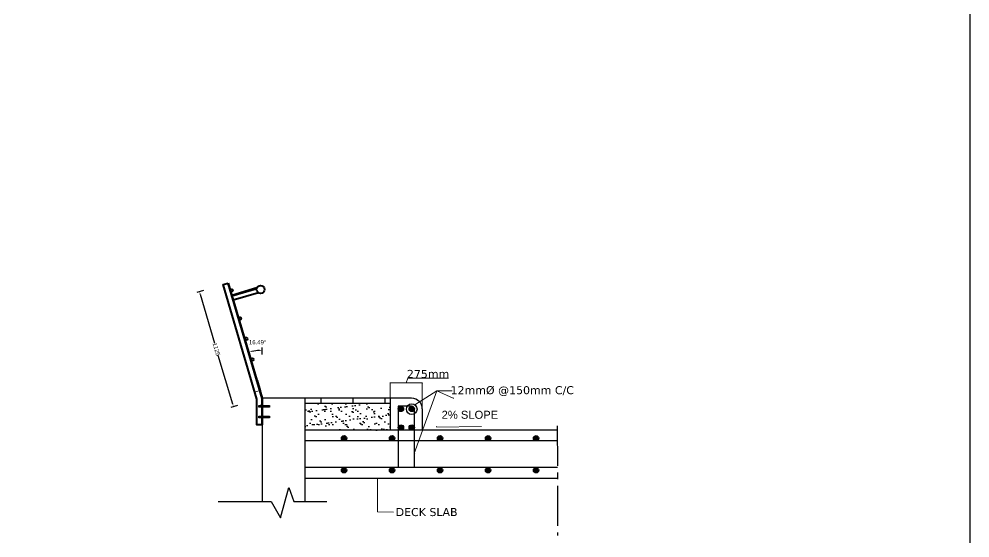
# Model space of a CAD drawing. Header units: millimetres. Extents: x 1231188 to 3899118, y -5478610 to -489530.
# Drawn here: x 3852780 to 3861692, y -2785892 to -2781032 of the extents above; entities that cross this region are included whole.
import ezdxf

# ---------------------------------------------------------------- set-up
doc = ezdxf.new("R2010")
doc.units = ezdxf.units.MM
doc.header["$LTSCALE"] = 25
doc.header["$MEASUREMENT"] = 0
doc.header["$PDMODE"] = 3
doc.linetypes.add('CENTER2', pattern=[1.125, 0.75, -0.125, 0.125, -0.125])
doc.layers.get('0').update_dxf_attribs({"lineweight": 13})
doc.layers.get('Defpoints').update_dxf_attribs({"color": 230, "lineweight": 9})
for name, color, linetype, lineweight in [('COLUMN', 1, 'Continuous', 25), ('Outline', 191, 'Continuous', 40), ('Steel', 32, 'Continuous', 30), ('text', 7, 'Continuous', 18)]:
    doc.layers.add(name, color=color, linetype=linetype, lineweight=lineweight)
doc.layers.add('Rainforcement', color=10, linetype='Continuous')
doc.styles.add('ARIAL', font='arial.ttf', dxfattribs={"height": 400})
doc.styles.get("Standard").update_dxf_attribs({"font": 'swissl.ttf'})
doc.styles.add('swis lt cn bt', font='verdana.ttf')
doc.dimstyles.new('DIM01', dxfattribs={"dimtxt": 40, "dimasz": 25, "dimexe": 25, "dimexo": 25, "dimgap": 5, "dimtad": 0, "dimdec": 4, "dimdsep": 46, "dimtxsty": 'Standard', "dimcen": 10, "dimazin": 2, "dimtfac": 1, "dimtdec": 4, "dimtofl": 0, "dimtmove": 1, "dimatfit": 3, "dimfxl": 40, "dimfxlon": 1, "dimtolj": 1, "dimtzin": 0, "dimarcsym": 0})
doc.dimstyles.new('meter', dxfattribs={"dimtxt": 150, "dimasz": 5, "dimexe": 3, "dimexo": 4, "dimgap": 1, "dimtad": 1, "dimdec": 0, "dimzin": 0, "dimdsep": 46, "dimtxsty": 'swis lt cn bt', "dimblk": 'OBLIQUE', "dimcen": 3, "dimdle": 3, "dimclrd": 8, "dimclre": 8, "dimclrt": 7, "dimadec": 0, "dimazin": 0, "dimtfac": 1, "dimtdec": 0, "dimtofl": 0, "dimtmove": 1, "dimatfit": 2, "dimldrblk": 'OBLIQUE', "dimfxl": 1, "dimtolj": 1, "dimtzin": 0, "dimlwd": 9, "dimlwe": 9, "dimarcsym": 0})

# ---------------------------------------------------------------- blocks, each defined once
blk = doc.blocks.new('_Oblique')
at = {"color": 0, "linetype": 'ByBlock', "lineweight": -2}
blk.add_line((-0.5, -0.5), (0.5, 0.5), dxfattribs=at)
blk = doc.blocks.new('*D680')
at = {"layer": 'Defpoints', "color": 0, "lineweight": -2, "ltscale": 100, "transparency": 16777216}
for p in [(3856559.2, -2784439.8), (3856259.2, -2784583.3), (3856559.2, -2784883.3)]:
    blk.add_point(p, dxfattribs=at)
at = {"layer": 'text', "color": 8, "lineweight": 9, "ltscale": 100, "transparency": 16777216}
for p, q in [((3856256.2, -2784439.8), (3856562.2, -2784439.8)), ((3856259.2, -2784579.3), (3856259.2, -2784436.8)), ((3856409.2, -2784439.8), (3856422.3, -2784396.3)), ((3856422.3, -2784396.3), (3856804.7, -2784396.3)), ((3856559.2, -2784879.3), (3856559.2, -2784436.8))]:
    blk.add_line(p, q, dxfattribs=at)
at = {"layer": 'text', "color": 8, "lineweight": 9, "ltscale": 100, "transparency": 16777216, "xscale": 5, "yscale": 5, "zscale": 5, "rotation": 180}
blk.add_blockref('_Oblique', (3856259.2, -2784439.8), dxfattribs=at)
at = {"layer": 'text', "color": 8, "lineweight": 9, "ltscale": 100, "transparency": 16777216, "xscale": 5, "yscale": 5, "zscale": 5}
blk.add_blockref('_Oblique', (3856559.2, -2784439.8), dxfattribs=at)
at = {"layer": 'text', "color": 7, "lineweight": -2, "ltscale": 100, "transparency": 16777216, "insert": (3856613.5, -2784356.2), "char_height": 150, "attachment_point": 5, "style": 'swis lt cn bt'}
blk.add_mtext('\\A1;{\\H0.5x;275mm}', dxfattribs=at)
blk = doc.blocks.new('R_275')
at = {"layer": 'Outline'}
for p, q in [((6871.4, 1141.9), (7118.5, 1141.9)), ((6871.4, 1091.9), (6871.4, 1141.9)), ((6871.4, 1135.9), (7114.1, 1135.9)), ((7118.5, 1091.9), (6871.4, 1091.9))]:
    blk.add_line(p, q, dxfattribs=at)
blk.add_circle((7146.4, 1116.9), 37.5, dxfattribs=at)
blk = doc.blocks.new('*D681')
at = {"layer": 'Defpoints', "color": 0, "lineweight": -2, "transparency": 16777216}
for p in [(3854977.6, -2784142.1), (3855015.3, -2784413.8), (3855043.7, -2784509.6), (3855059.2, -2784590.5), (3855059.2, -2784833.3)]:
    blk.add_point(p, dxfattribs=at)
at = {"layer": 'text', "color": 0, "lineweight": -2, "transparency": 16777216}
for p, q in [((3854949.1, -2784190.2), (3854930.7, -2784127.9)), ((3855059.2, -2784174.3), (3855059.2, -2784109.3))]:
    blk.add_line(p, q, dxfattribs=at)
blk.add_arc((3855059.2, -2784562.1), 427.9, 93.34831, 103.14169, dxfattribs=at)
for points in [[(3854963, -2784149.5), (3854960.9, -2784141.5), (3854937.8, -2784151.9)], [(3855034.1, -2784130.8), (3855034.4, -2784139.2), (3855059.2, -2784134.3)]]:
    blk.add_solid(points, dxfattribs=at)
at = {"layer": 'text', "color": 0, "transparency": 16777216, "insert": (3855015.8, -2784059), "char_height": 40, "attachment_point": 5}
blk.add_mtext('\\A1;16.49°', dxfattribs=at)
blk = doc.blocks.new('*D679')
at = {"layer": 'Defpoints', "color": 0, "lineweight": -2, "transparency": 16777216}
for p in [(3854739.9, -2783504.5), (3854789.8, -2784663), (3855059.2, -2784583.3)]:
    blk.add_point(p, dxfattribs=at)
at = {"layer": 'text', "color": 0, "lineweight": -2, "transparency": 16777216}
for p, q in [((3854508.8, -2783572.9), (3854446.5, -2783591.4)), ((3854477.6, -2783608.3), (3854613, -2784065.8)), ((3854782.7, -2784639.1), (3854647.3, -2784181.5)), ((3854828.2, -2784651.7), (3854765.8, -2784670.1))]:
    blk.add_line(p, q, dxfattribs=at)
for points in [[(3854481.6, -2783607.1), (3854473.6, -2783609.5), (3854470.5, -2783584.3)], [(3854786.7, -2784637.9), (3854778.7, -2784640.2), (3854789.8, -2784663)]]:
    blk.add_solid(points, dxfattribs=at)
at = {"layer": 'text', "color": 0, "transparency": 16777216, "insert": (3854630.1, -2784123.7), "char_height": 40, "attachment_point": 5, "rotation": 286.49}
blk.add_mtext('\\A1;1125', dxfattribs=at)

msp = doc.modelspace()

# ---------------------------------------------------------------- hatches: boundary and pattern name
at = {"lineweight": -2, "ltscale": 100}
h = msp.add_hatch(dxfattribs=at)
h.set_pattern_fill('AR-SAND', color=256, scale=50, style=0)
h.set_pattern_definition([(37.5, (960416.196, -1172982.804), (-3.1496679, 96.3411885), [0, -76, 0, -85, 0, -81.25]), (7.5, (960416.2, -1172982.8), (88.4888353, 141.1073033), [0, -41, 0, -68.5, 0, -26.25]), (327.5, (960354.7, -1172982.8), (155.707093, 0.2829527), [0, -25, 0, -90, 0, -117.5]), (317.5, (960354.7, -1172982.8), (150.30633, 43.883778), [0, -12.5, 0, -59, 0, -67.5])])
h.paths.add_polyline_path([(3856259.22114, -2784883.2721), (3856259.22114, -2784633.2721), (3855459.22114, -2784633.2721), (3855459.22114, -2784883.2721)])
at = {"layer": 'Rainforcement', "lineweight": -2, "ltscale": 100}
for points in [[(3856333.56075, -2784683.72685, 1), (3856383.56075, -2784683.72685, 1)], [(3856435.16104, -2784683.72685, 1), (3856485.16104, -2784683.72685, 1)], [(3856333.56075, -2784857.51245, 1), (3856383.56075, -2784857.51245, 1)], [(3856435.16104, -2784857.51245, 1), (3856485.16104, -2784857.51245, 1)], [(3855800.57635, -2784958.2721, 1), (3855850.57635, -2784958.2721, 1)], [(3856250.57635, -2784958.2721, 1), (3856300.57635, -2784958.2721, 1)], [(3856700.57635, -2784958.2721, 1), (3856750.57635, -2784958.2721, 1)], [(3857150.57635, -2784958.2721, 1), (3857200.57635, -2784958.2721, 1)], [(3857600.57635, -2784958.2721, 1), (3857650.57635, -2784958.2721, 1)], [(3855800.57635, -2785258.2721, 1), (3855850.57635, -2785258.2721, 1)], [(3856250.57635, -2785258.2721, 1), (3856300.57635, -2785258.2721, 1)], [(3856700.57635, -2785258.2721, 1), (3856750.57635, -2785258.2721, 1)], [(3857150.57635, -2785258.2721, 1), (3857200.57635, -2785258.2721, 1)], [(3857600.57635, -2785258.2721, 1), (3857650.57635, -2785258.2721, 1)]]:
    msp.add_hatch(color=256, dxfattribs=at).paths.add_polyline_path(points)
at = {"layer": 'Steel'}
for points in [[(3855041.22114, -2784648.2721), (3855053.22114, -2784648.2721), (3855053.22114, -2784668.2721), (3855041.22114, -2784668.2721)], [(3855041.22114, -2784748.2721), (3855053.22114, -2784748.2721), (3855053.22114, -2784768.2721), (3855041.22114, -2784768.2721)]]:
    msp.add_hatch(color=256, dxfattribs=at).paths.add_polyline_path(points)

# ---------------------------------------------------------------- linework, layer by layer
at = {"lineweight": -2, "ltscale": 100}
for p, q in [((3855059.22114, -2784583.2721), (3855059.22114, -2785549.83117)), ((3856459.22114, -2784583.2721), (3855059.22114, -2784583.2721)), ((3855459.22114, -2784583.2721), (3855459.22114, -2785549.83117)), ((3855459.22114, -2784583.2721), (3855459.22114, -2784633.2721)), ((3856259.22114, -2784633.2721), (3855459.22114, -2784633.2721)), ((3855609.22114, -2784583.2721), (3855609.22114, -2784633.2721)), ((3855909.22114, -2784583.2721), (3855909.22114, -2784633.2721)), ((3856209.22114, -2784583.2721), (3856209.22114, -2784633.2721)), ((3856259.22114, -2784583.2721), (3856259.22114, -2784883.2721)), ((3856559.22114, -2784683.2721), (3856559.22114, -2784883.2721)), ((3857827, -2784883.2721), (3855459.22114, -2784883.2721)), ((3857827, -2785333.2721), (3855459.22114, -2785333.2721))]:
    msp.add_line(p, q, dxfattribs=at)
at = {"linetype": 'CENTER2', "lineweight": -2, "ltscale": 20}
msp.add_line((3857824, -2784840), (3857827, -2785868.80311), dxfattribs=at)
at = {"lineweight": -2, "ltscale": 100}
msp.add_lwpolyline([(3854644.89908, -2785549.83117), (3855142.09201, -2785549.83117), (3855229.31855, -2785702.30606), (3855307.81761, -2785419.14487), (3855355.79463, -2785549.83117), (3855665.43516, -2785549.83117)], dxfattribs=at)
msp.add_circle((3856460.16104, -2784685.97139), 50, dxfattribs=at)
msp.add_arc((3856459.22114, -2784683.2721), 100, 0, 90, dxfattribs=at)
at = {"layer": 'COLUMN', "lineweight": -2, "ltscale": 100}
msp.add_lwpolyline([(3840211.61426, -2767454.5222), (3861692.00571, -2767454.5222), (3861692.00571, -2791767.57677), (3840211.61426, -2791767.57677)], close=True, dxfattribs=at)
at = {"layer": 'Outline'}
for points in [[(3855059.22114, -2784833.2721), (3855009.22114, -2784833.2721), (3855009.22114, -2784590.5173), (3854691.94734, -2783518.73201), (3854739.8908, -2783504.53961)], [(3854739.8908, -2783504.53961), (3855059.22114, -2784583.2721), (3855059.22114, -2784833.2721)]]:
    msp.add_lwpolyline(points, dxfattribs=at)
for centre in [(3854773.12126, -2783572.7613), (3854851.17946, -2783836.45035), (3854907.94906, -2784028.22421), (3854964.71866, -2784219.99807)]:
    msp.add_circle(centre, 12.5, dxfattribs=at)
at = {"layer": 'Rainforcement', "lineweight": -2, "ltscale": 100}
for p, q in [((3856334.22114, -2784658.2721), (3856334.22114, -2785233.2721)), ((3856459.22114, -2784658.2721), (3856334.22114, -2784658.2721)), ((3856484.22114, -2784683.2721), (3856484.22114, -2785233.2721)), ((3857827, -2784983.2721), (3855459.22114, -2784983.2721)), ((3857827, -2785233.2721), (3855459.22114, -2785233.2721))]:
    msp.add_line(p, q, dxfattribs=at)
for centre in [(3856358.56075, -2784683.72685), (3856460.16104, -2784683.72685), (3856358.56075, -2784857.51245), (3856460.16104, -2784857.51245), (3855825.57635, -2784958.2721), (3856275.57635, -2784958.2721), (3856725.57635, -2784958.2721), (3857175.57635, -2784958.2721), (3857625.57635, -2784958.2721), (3855825.57635, -2785258.2721), (3856275.57635, -2785258.2721), (3856725.57635, -2785258.2721), (3857175.57635, -2785258.2721), (3857625.57635, -2785258.2721)]:
    msp.add_circle(centre, 25, dxfattribs=at)
msp.add_arc((3856459.22114, -2784683.2721), 25, 0, 90, dxfattribs=at)
at = {"layer": 'Steel'}
msp.add_lwpolyline([(3854734.13759, -2783506.2427), (3855053.22114, -2784584.14152), (3855053.22114, -2784833.2721)], dxfattribs=at)
for points in [[(3855009.5464, -2784415.46544), (3855015.29962, -2784413.76235), (3855043.68441, -2784509.64928), (3855037.9312, -2784511.35237)], [(3855026.16461, -2784650.2721), (3855126.16461, -2784650.2721), (3855126.16461, -2784666.2721), (3855026.16461, -2784666.2721)], [(3855041.22114, -2784648.2721), (3855053.22114, -2784648.2721), (3855053.22114, -2784668.2721), (3855041.22114, -2784668.2721)], [(3855026.16461, -2784750.2721), (3855126.16461, -2784750.2721), (3855126.16461, -2784766.2721), (3855026.16461, -2784766.2721)]]:
    msp.add_lwpolyline(points, close=True, dxfattribs=at)
at = {"layer": 'text'}
msp.add_line((3855037.9312, -2784511.35237), (3854989.82833, -2784525.00627), dxfattribs=at)

# ---------------------------------------------------------------- block references
at = {"layer": 'Outline', "rotation": 16.49000000618048}
msp.add_blockref('R_275', (3848508.61726, -2786662.82221), dxfattribs=at)

# ---------------------------------------------------------------- texts
at = {"lineweight": -2, "ltscale": 100, "insert": (3856740.54961, -2784700.39259), "char_height": 75, "width": 522.0292926, "attachment_point": 1, "style": 'ARIAL'}
msp.add_mtext('2% SLOPE', dxfattribs=at)
at = {"layer": 'text', "lineweight": -2, "ltscale": 100, "char_height": 75, "attachment_point": 1, "style": 'swis lt cn bt'}
for s, insert, width in [('\\A1;12mm%%C @150mm C/C', (3856824.64438, -2784470.21736), 1197.8214964), ('\\A1;DECK SLAB', (3856309.78568, -2785611.5), 1345.0130744)]:
    msp.add_mtext(s, dxfattribs=dict(at, insert=insert, width=width))

# ---------------------------------------------------------------- dimensions: what is measured, and where the dimension line sits
at = {"layer": 'text'}
dim = msp.add_aligned_dim(p1=(3854739.89215, -2783504.54415), p2=(3855059.22114, -2784583.2721), distance=-280.97617, dimstyle='DIM01', dxfattribs=at)
dim.commit()
dim.dimension.update_dxf_attribs({"geometry": '*D679', "text_midpoint": (3854630.13723, -2784123.66264)})
dim = msp.add_angular_dim_2l(base=(3854977.6311, -2784142.12875), line1=((3855015.29962, -2784413.76235), (3855043.68441, -2784509.64928)), line2=((3855059.22114, -2784590.5173), (3855059.22114, -2784833.2721)), dimstyle='DIM01', dxfattribs=at)
dim.commit()
dim.dimension.update_dxf_attribs({"geometry": '*D681', "text_midpoint": (3855015.83687, -2784059.00338), "dimtype": 162})
at = {"layer": 'text', "lineweight": -2, "ltscale": 100}
dim = msp.add_linear_dim(base=(3856559.22114, -2784439.84677), p1=(3856259.22114, -2784583.2721), p2=(3856559.22114, -2784883.2721), text='{\\H0.5x;275mm}', dimstyle='meter', override={"dimpost": 'mm'}, dxfattribs=at)
dim.commit()
dim.dimension.update_dxf_attribs({"geometry": '*D680', "text_midpoint": (3856423.28958, -2784356.22387)})

# ---------------------------------------------------------------- leaders
at = {"lineweight": -2, "ltscale": 100}
msp.add_leader([(3856691.57814, -2784852.63691), (3857114.92828, -2784848.43683)], dimstyle='meter', override={"dimgap": 1, "dimtad": 0}, dxfattribs=at)
at = {"layer": 'text', "lineweight": -2, "ltscale": 100}
msp.add_leader([(3856484.22114, -2785101.07319), (3856696.43434, -2784513.99572), (3856839.22002, -2784513.99572)], dimstyle='meter', override={"dimgap": 1, "dimtad": 0}, dxfattribs=at)
at = {"layer": 'text', "lineweight": -2, "ltscale": 100, "annotation_type": 0, "has_hookline": 1, "hookline_direction": 0}
for points, text_width in [([(3856489.30178, -2784645.34113), (3856696.43434, -2784513.99572), (3856850, -2784583.5), (3856855, -2784583.5)], 1158.99933), ([(3856138.5, -2785333.2721), (3856138.5, -2785648), (3856290.5, -2785649.5)], 579.49966)]:
    msp.add_leader(points, dimstyle='meter', override={"dimgap": 1, "dimtad": 0}, dxfattribs=dict(at, text_width=text_width))

doc.saveas('drawing.dxf')
